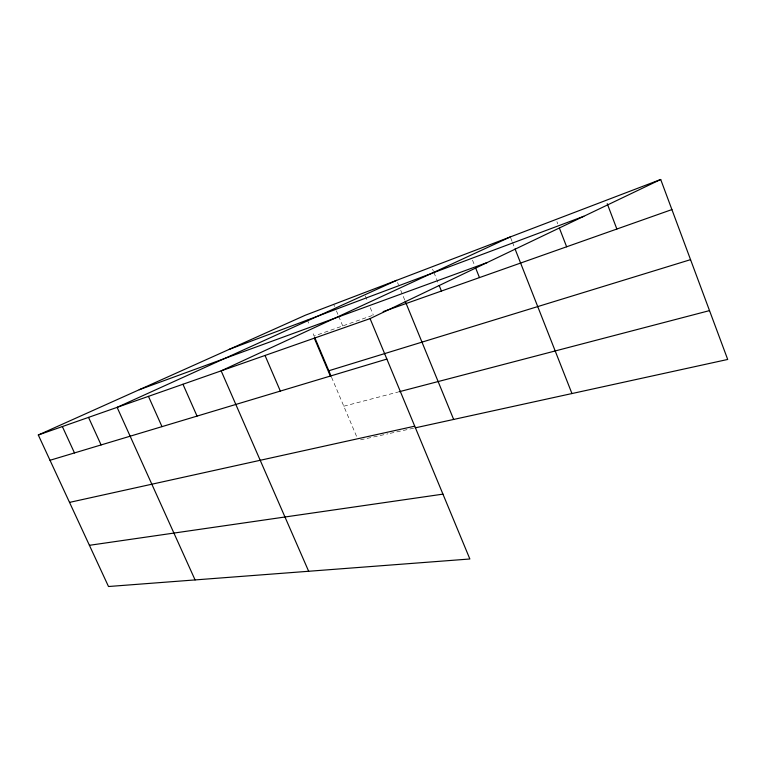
<?xml version="1.0" encoding="UTF-8"?>
<svg xmlns="http://www.w3.org/2000/svg" width="766" height="766" viewBox="0 0 766 766"><rect width="100%" height="100%" fill="white"/><g stroke="black" fill="none" stroke-linecap="round" stroke-linejoin="round"><path stroke-width="0.57" stroke-dasharray="3.83 2.87" d="M372.238 315.496L314.117 336.035L312.269 331.649M343.81 406.21L397.793 392.096M360.527 439.828L387.931 433.824M390.191 433.336L413.994 428.117M307.176 319.604L309.493 325.081M331.534 377.198L357.31 438.123M333.698 304.389L334.608 306.544M336.408 310.843L338.218 315.152M338.668 316.234L342.728 325.923M365.392 295.973L367.594 301.287M370.246 307.664L373.329 315.104M397.554 282.549L398.464 284.751M400.723 290.266L404.793 300.195M432.57 269.153L433.46 271.336M433.901 272.428L438.324 283.372M472.507 260.153L474.681 265.601M510.75 238.015L512.033 241.28M512.464 242.372L514.599 247.811M556.901 221.642L557.744 223.825"/><path stroke-width="1.15" d="M370.074 318.608L469.864 558.988L108.504 586.517L38.3 435.002L370.074 318.608L660.704 179.483L727.7 359.455L415.124 427.878M510.319 236.924L221.154 370.849L308.66 571.264M396.654 280.337L117.112 407.349L195.081 579.919M38.3 435.002L305.318 315.228L660.704 179.483M229.149 349.392L583.845 216.271M139.249 389.722L487.176 262.546M383.172 311.628L671.906 209.578M328.805 370.754L690.549 259.655M50.01 460.28L386.878 359.072M398.914 391.809L709.517 310.613M69.524 502.391L414.732 426.174M89.411 545.306L442.94 494.137M62.362 426.566L74.484 452.926M88.53 417.384L101.093 444.931M148.451 396.357L161.99 426.633M182.959 384.254L197.044 416.101M265.026 355.462L280.346 391.081M314.577 337.117L331.084 376.125M314.309 338.17L330.338 376.058M405.243 301.297L453.654 419.442M439.215 285.565L441.427 291.032M475.552 267.784L479.468 277.589M515.03 248.902L571.953 393.542M559.439 228.201L566.629 246.786M607.237 203.689L616.86 229.034"/></g></svg>
